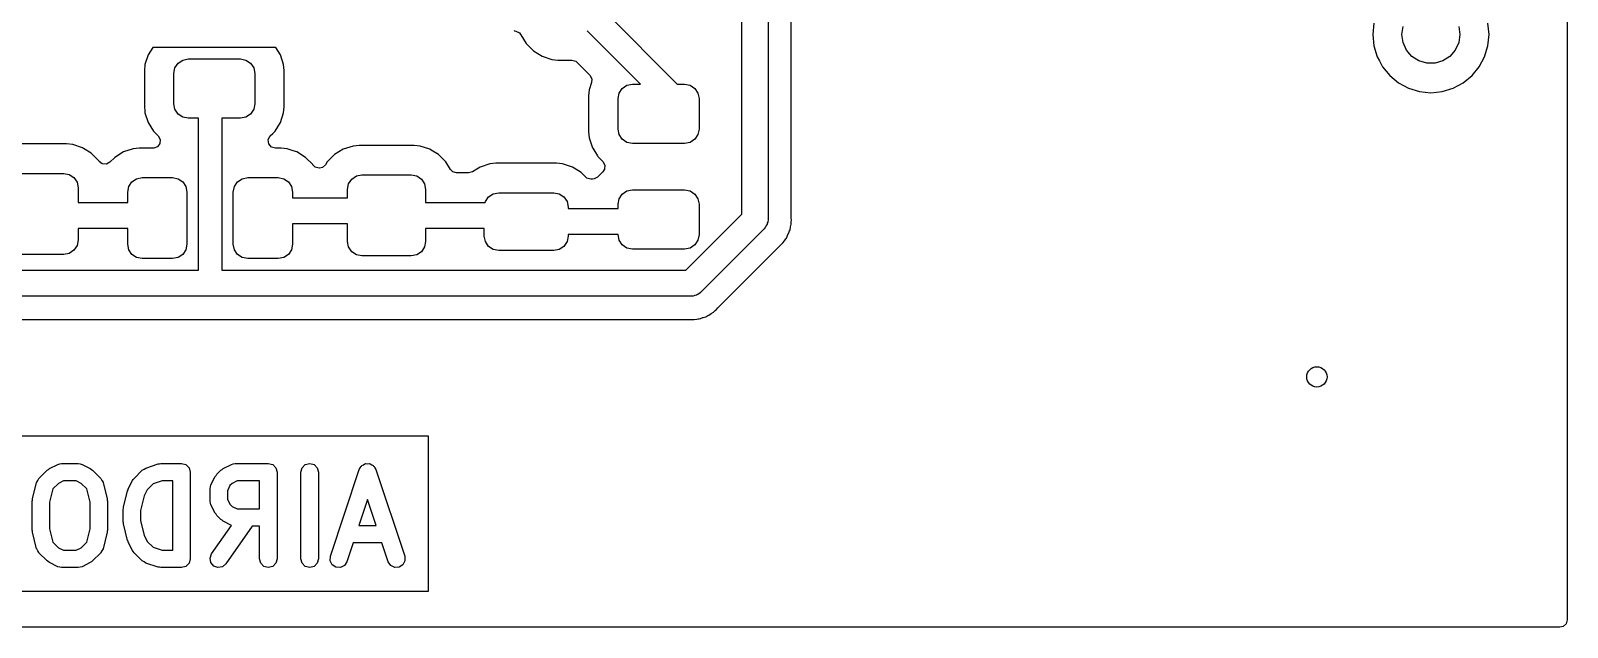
# Model space of a CAD drawing. Extents: x 0.23 to 2.97, y 0.23 to 2.17.
# Drawn here: x 1.925 to 2.97, y 0.23 to 0.635 of the extents above; entities that cross this region are included whole.
import ezdxf

# ---------------------------------------------------------------- set-up
doc = ezdxf.new("R2010")
doc.units = 0
doc.header["$MEASUREMENT"] = 0
doc.layers.add('BLACK', color=7, linetype='CONTINUOUS')

msp = doc.modelspace()

# ---------------------------------------------------------------- linework, layer by layer
at = {"layer": 'BLACK', "linetype": 'CONTINUOUS'}
for p, q in [((2.9703, 2.16533), (2.9703, 0.234665)), ((2.40891, 0.510709), (2.40891, 1.25704)), ((2.42663, 1.26071), (2.42663, 0.50704)), ((2.4424, 0.632858), (2.4424, 1.25745)), ((2.31625, 0.647772), (2.36494, 0.599087)), ((2.83872, 0.64058), (2.83796, 0.632858)), ((2.85786, 0.632858), (2.85866, 0.638404)), ((2.89643, 0.638404), (2.89723, 0.632858)), ((2.91712, 0.632858), (2.91636, 0.64058)), ((2.25399, 0.635491), (2.25426, 0.635401)), ((2.25426, 0.635401), (2.25426, 0.635401)), ((2.25426, 0.635401), (2.25426, 0.635401)), ((2.25426, 0.635401), (2.25508, 0.63523)), ((2.25508, 0.63523), (2.25751, 0.633938)), ((2.25751, 0.633938), (2.25832, 0.632803)), ((2.25832, 0.632803), (2.25834, 0.632819)), ((2.25834, 0.632819), (2.25849, 0.632577)), ((2.25849, 0.632577), (2.25849, 0.632577)), ((2.25849, 0.632577), (2.26216, 0.626636)), ((2.33988, 0.599087), (2.30353, 0.635441)), ((2.4424, 0.508318), (2.4424, 0.632858)), ((2.83796, 0.632858), (2.83796, 0.632858)), ((2.83796, 0.632858), (2.83872, 0.625137)), ((2.85866, 0.627312), (2.85786, 0.632858)), ((2.86098, 0.622216), (2.85866, 0.627312)), ((2.89643, 0.627312), (2.8941, 0.622216)), ((2.89723, 0.632858), (2.89643, 0.627312)), ((2.91636, 0.625137), (2.91712, 0.632858)), ((2.91712, 0.632858), (2.91712, 0.632858)), ((2.00503, 0.619116), (2.00284, 0.612489)), ((2.00813, 0.624126), (2.00503, 0.619116)), ((2.00503, 0.619116), (2.00503, 0.619116)), ((2.09187, 0.624126), (2.00813, 0.624126)), ((2.09497, 0.619116), (2.09187, 0.624126)), ((2.09716, 0.612489), (2.09497, 0.619116)), ((2.26216, 0.626636), (2.26709, 0.6217)), ((2.26709, 0.6217), (2.27303, 0.618035)), ((2.27303, 0.618035), (2.27966, 0.615839)), ((2.83872, 0.625137), (2.83872, 0.625137)), ((2.83872, 0.625137), (2.84098, 0.617711)), ((2.84098, 0.617711), (2.8425, 0.614854)), ((2.86465, 0.617981), (2.86098, 0.622216)), ((2.86937, 0.614952), (2.86465, 0.617981)), ((2.89043, 0.617981), (2.88572, 0.614952)), ((2.8941, 0.622216), (2.89043, 0.617981)), ((2.91045, 0.610869), (2.91411, 0.617712)), ((2.91411, 0.617712), (2.91636, 0.625137)), ((2.91636, 0.625137), (2.91636, 0.625137)), ((2.00284, 0.612489), (2.00242, 0.6084)), ((2.00242, 0.6084), (2.00242, 0.583751)), ((2.02244, 0.606409), (2.02319, 0.610176)), ((2.02244, 0.58574), (2.02244, 0.606409)), ((2.02319, 0.610176), (2.02532, 0.613369)), ((2.02532, 0.613369), (2.02852, 0.615503)), ((2.02852, 0.615503), (2.03228, 0.616252)), ((2.03228, 0.616252), (2.06772, 0.616252)), ((2.06772, 0.616252), (2.07148, 0.615503)), ((2.07148, 0.615503), (2.07468, 0.613369)), ((2.07468, 0.613369), (2.07681, 0.610176)), ((2.07681, 0.610176), (2.07756, 0.606409)), ((2.07756, 0.606409), (2.07756, 0.58574)), ((2.09758, 0.608399), (2.09716, 0.612489)), ((2.09758, 0.58375), (2.09758, 0.608399)), ((2.27966, 0.615839), (2.28375, 0.615421)), ((2.28375, 0.615421), (2.29321, 0.615421)), ((2.29321, 0.615421), (2.29585, 0.614646)), ((2.29585, 0.614646), (2.29667, 0.613991)), ((2.29667, 0.613991), (2.30544, 0.605217)), ((2.8425, 0.614854), (2.84463, 0.610869)), ((2.84463, 0.610869), (2.84956, 0.604871)), ((2.87474, 0.613374), (2.86937, 0.614952)), ((2.88034, 0.613374), (2.87474, 0.613374)), ((2.88572, 0.614952), (2.88034, 0.613374)), ((2.90553, 0.604871), (2.91045, 0.610869)), ((2.30662, 0.600229), (2.305, 0.595324)), ((2.30544, 0.605217), (2.30676, 0.602802)), ((2.30676, 0.602802), (2.30662, 0.600229)), ((2.32535, 0.593011), (2.32748, 0.596204)), ((2.32748, 0.596204), (2.33067, 0.598337)), ((2.33067, 0.598337), (2.33444, 0.599087)), ((2.33444, 0.599087), (2.33988, 0.599087)), ((2.36494, 0.599087), (2.36987, 0.599087)), ((2.36987, 0.599087), (2.37364, 0.598337)), ((2.37364, 0.598337), (2.37683, 0.596204)), ((2.37683, 0.596204), (2.37897, 0.593011)), ((2.84956, 0.604871), (2.85555, 0.599948)), ((2.85555, 0.599948), (2.8624, 0.596291)), ((2.8624, 0.596291), (2.86982, 0.594038)), ((2.88527, 0.594038), (2.89269, 0.596291)), ((2.89269, 0.596291), (2.89953, 0.599948)), ((2.89953, 0.599948), (2.90553, 0.604871)), ((2.02319, 0.581974), (2.02244, 0.58574)), ((2.07756, 0.58574), (2.07681, 0.581974)), ((2.305, 0.595324), (2.30458, 0.591234)), ((2.30458, 0.591234), (2.30458, 0.566585)), ((2.305, 0.595324), (2.305, 0.595324)), ((2.3246, 0.589244), (2.32535, 0.593011)), ((2.3246, 0.568575), (2.3246, 0.589244)), ((2.37897, 0.593011), (2.37972, 0.589244)), ((2.37972, 0.589244), (2.37972, 0.568575)), ((2.86982, 0.594038), (2.86982, 0.594038)), ((2.86982, 0.594038), (2.86982, 0.594038)), ((2.86982, 0.594038), (2.87754, 0.593278)), ((2.87754, 0.593278), (2.88526, 0.594038)), ((2.87754, 0.593278), (2.87754, 0.593278)), ((2.87754, 0.593278), (2.87754, 0.593278)), ((2.88526, 0.594038), (2.88526, 0.594038)), ((2.88526, 0.594038), (2.88526, 0.594038)), ((2.88526, 0.594038), (2.88527, 0.594038)), ((2.00242, 0.583751), (2.00242, 0.58375)), ((2.00242, 0.58375), (2.0027, 0.580992)), ((2.0027, 0.580992), (2.00284, 0.57966)), ((2.00284, 0.57966), (2.00503, 0.573034)), ((2.02532, 0.57878), (2.02319, 0.581974)), ((2.02852, 0.576647), (2.02532, 0.57878)), ((2.03228, 0.575898), (2.02852, 0.576647)), ((2.03928, 0.575898), (2.03228, 0.575898)), ((2.03928, 0.472551), (2.03928, 0.575898)), ((2.06772, 0.575898), (2.05503, 0.575898)), ((2.05503, 0.575898), (2.05503, 0.472551)), ((2.07148, 0.576647), (2.06772, 0.575898)), ((2.07468, 0.57878), (2.07148, 0.576647)), ((2.07681, 0.581974), (2.07468, 0.57878)), ((2.09497, 0.573034), (2.09716, 0.57966)), ((2.09716, 0.57966), (2.09758, 0.58375)), ((2.00503, 0.573034), (2.00866, 0.567161)), ((2.00866, 0.567161), (2.0087, 0.567092)), ((2.0087, 0.567092), (2.0119, 0.563897)), ((2.0881, 0.563897), (2.0897, 0.565493)), ((2.0897, 0.565493), (2.0913, 0.567092)), ((2.0913, 0.567092), (2.09497, 0.573034)), ((2.30458, 0.566585), (2.30458, 0.566585)), ((2.30458, 0.566585), (2.305, 0.562495)), ((2.32535, 0.564808), (2.3246, 0.568575)), ((2.32748, 0.561615), (2.32535, 0.564808)), ((2.37897, 0.564808), (2.37683, 0.561615)), ((2.37972, 0.568575), (2.37897, 0.564808)), ((1.94956, 0.558413), (1.91212, 0.558413)), ((1.95365, 0.557996), (1.94956, 0.558413)), ((1.96028, 0.5558), (1.95365, 0.557996)), ((1.96097, 0.555374), (1.96028, 0.5558)), ((1.96028, 0.5558), (1.96028, 0.5558)), ((1.96622, 0.552135), (1.96097, 0.555374)), ((1.99482, 0.555145), (1.98819, 0.552949)), ((1.99891, 0.555563), (1.99482, 0.555145)), ((2.00844, 0.555563), (1.99891, 0.555563)), ((1.99891, 0.555563), (1.99891, 0.555563)), ((2.00879, 0.555575), (2.00844, 0.555563)), ((2.01137, 0.556537), (2.00879, 0.555575)), ((2.01302, 0.558739), (2.01137, 0.556537)), ((2.0119, 0.563897), (2.01321, 0.561483)), ((2.01321, 0.561483), (2.01302, 0.558739)), ((2.08672, 0.56114), (2.08787, 0.563642)), ((2.08712, 0.558417), (2.08672, 0.56114)), ((2.08892, 0.556338), (2.08712, 0.558417)), ((2.08787, 0.563642), (2.0881, 0.563897)), ((2.09156, 0.555563), (2.08892, 0.556338)), ((2.09541, 0.555563), (2.09156, 0.555563)), ((2.0995, 0.555145), (2.09541, 0.555563)), ((2.09541, 0.555563), (2.09541, 0.555563)), ((2.10364, 0.553772), (2.0995, 0.555145)), ((2.13772, 0.5548), (2.13178, 0.551135)), ((2.14435, 0.556996), (2.13772, 0.5548)), ((2.13772, 0.5548), (2.13772, 0.5548)), ((2.14843, 0.557413), (2.14435, 0.556996)), ((2.14844, 0.557413), (2.14843, 0.557413)), ((2.18588, 0.557413), (2.14844, 0.557413)), ((2.18997, 0.556996), (2.18588, 0.557413)), ((2.1966, 0.5548), (2.18997, 0.556996)), ((2.19743, 0.554285), (2.1966, 0.5548)), ((2.1966, 0.5548), (2.1966, 0.5548)), ((2.20254, 0.551135), (2.19743, 0.554285)), ((2.305, 0.562495), (2.30719, 0.555869)), ((2.30719, 0.555869), (2.30719, 0.555869)), ((2.30719, 0.555869), (2.30738, 0.555563)), ((2.30738, 0.555563), (2.31055, 0.550423)), ((2.33067, 0.559481), (2.32748, 0.561615)), ((2.33444, 0.558732), (2.33067, 0.559481)), ((2.36987, 0.558732), (2.33444, 0.558732)), ((2.37364, 0.559481), (2.36987, 0.558732)), ((2.37683, 0.561615), (2.37364, 0.559481)), ((1.97116, 0.547199), (1.96622, 0.552135)), ((1.96622, 0.552135), (1.96622, 0.552135)), ((1.97135, 0.546884), (1.97116, 0.547199)), ((1.97116, 0.547199), (1.97116, 0.547199)), ((1.9716, 0.546521), (1.97135, 0.546884)), ((1.9738, 0.544873), (1.9716, 0.546521)), ((1.97655, 0.544676), (1.9738, 0.544873)), ((1.97896, 0.545995), (1.97655, 0.544676)), ((1.98225, 0.549285), (1.97896, 0.545995)), ((1.98819, 0.552949), (1.98225, 0.549285)), ((1.98819, 0.552949), (1.98819, 0.552949)), ((2.10612, 0.552949), (2.10364, 0.553772)), ((2.11207, 0.549285), (2.10612, 0.552949)), ((2.117, 0.544349), (2.11207, 0.549285)), ((2.11207, 0.549285), (2.11207, 0.549285)), ((2.11709, 0.544197), (2.117, 0.544349)), ((2.11861, 0.542653), (2.11709, 0.544197)), ((2.12561, 0.544197), (2.12356, 0.542357)), ((2.12684, 0.546199), (2.12561, 0.544197)), ((2.13178, 0.551135), (2.12684, 0.546199)), ((2.20747, 0.546199), (2.20254, 0.551135)), ((2.21065, 0.541047), (2.20747, 0.546199)), ((2.23738, 0.54487), (2.23075, 0.542674)), ((2.24147, 0.545287), (2.23738, 0.54487)), ((2.28285, 0.545287), (2.24147, 0.545287)), ((2.24147, 0.545287), (2.24147, 0.545287)), ((2.28694, 0.54487), (2.28285, 0.545287)), ((2.29356, 0.542674), (2.28694, 0.54487)), ((2.31055, 0.550423), (2.31086, 0.549927)), ((2.31086, 0.549927), (2.31435, 0.546436)), ((2.31435, 0.546436), (2.31567, 0.544022)), ((2.31567, 0.544022), (2.31547, 0.541278)), ((1.91411, 0.538394), (1.94757, 0.538394)), ((1.94757, 0.538394), (1.95134, 0.537644)), ((1.95134, 0.537644), (1.95453, 0.535511)), ((1.95453, 0.535511), (1.95667, 0.532318)), ((1.99394, 0.532661), (1.99713, 0.534794)), ((1.99713, 0.534794), (2.0009, 0.535543)), ((2.0009, 0.535543), (2.02157, 0.535543)), ((2.02157, 0.535543), (2.02533, 0.534794)), ((2.02533, 0.534794), (2.02853, 0.532661)), ((2.06579, 0.532661), (2.06898, 0.534794)), ((2.06898, 0.534794), (2.07275, 0.535543)), ((2.07275, 0.535543), (2.09342, 0.535543)), ((2.09342, 0.535543), (2.09718, 0.534794)), ((2.09718, 0.534794), (2.10038, 0.532661)), ((2.12125, 0.541878), (2.11861, 0.542653)), ((2.12145, 0.541878), (2.12125, 0.541878)), ((2.12356, 0.542357), (2.12145, 0.541878)), ((2.14133, 0.531318), (2.14347, 0.534511)), ((2.14347, 0.534511), (2.14666, 0.536644)), ((2.14666, 0.536644), (2.15043, 0.537394)), ((2.15043, 0.537394), (2.18389, 0.537394)), ((2.18389, 0.537394), (2.18766, 0.536644)), ((2.18766, 0.536644), (2.19085, 0.534511)), ((2.19085, 0.534511), (2.19298, 0.531318)), ((2.21217, 0.539503), (2.21065, 0.541047)), ((2.21481, 0.538728), (2.21217, 0.539503)), ((2.22297, 0.538728), (2.21481, 0.538728)), ((2.22553, 0.539455), (2.22297, 0.538728)), ((2.22849, 0.541278), (2.22553, 0.539455)), ((2.23075, 0.542674), (2.22849, 0.541278)), ((2.23075, 0.542674), (2.23075, 0.542674)), ((2.29485, 0.541878), (2.29356, 0.542674)), ((2.29356, 0.542674), (2.29356, 0.542674)), ((2.29951, 0.539009), (2.29485, 0.541878)), ((2.30261, 0.535906), (2.29951, 0.539009)), ((2.29951, 0.539009), (2.29951, 0.539009)), ((2.30342, 0.535251), (2.30261, 0.535906)), ((2.30606, 0.534476), (2.30342, 0.535251)), ((2.30727, 0.534476), (2.30606, 0.534476)), ((2.30831, 0.534588), (2.30727, 0.534476)), ((2.31072, 0.535906), (2.30831, 0.534588)), ((2.31435, 0.539532), (2.31072, 0.535906)), ((2.31547, 0.541278), (2.31435, 0.539532)), ((1.95667, 0.532318), (1.95742, 0.528551)), ((1.95742, 0.528551), (1.95742, 0.518709)), ((1.99106, 0.525701), (1.9918, 0.529467)), ((1.99106, 0.518709), (1.99106, 0.525701)), ((1.9918, 0.529467), (1.99394, 0.532661)), ((2.02853, 0.532661), (2.03066, 0.529467)), ((2.03066, 0.529467), (2.03141, 0.525701)), ((2.03141, 0.525701), (2.03141, 0.490268)), ((2.06291, 0.525701), (2.06365, 0.529467)), ((2.06291, 0.490268), (2.06291, 0.525701)), ((2.06365, 0.529467), (2.06579, 0.532661)), ((2.10038, 0.532661), (2.10251, 0.529467)), ((2.10251, 0.529467), (2.10326, 0.525701)), ((2.10326, 0.525701), (2.10326, 0.521858)), ((2.14058, 0.527551), (2.14133, 0.531318)), ((2.14058, 0.521858), (2.14058, 0.527551)), ((2.19298, 0.531318), (2.19373, 0.527551)), ((2.19373, 0.527551), (2.19373, 0.518709)), ((2.2365, 0.522385), (2.23969, 0.524519)), ((2.23969, 0.524519), (2.24346, 0.525268)), ((2.24346, 0.525268), (2.28086, 0.525268)), ((2.28086, 0.525268), (2.28462, 0.524519)), ((2.28462, 0.524519), (2.28782, 0.522385)), ((2.32535, 0.52116), (2.32748, 0.524353)), ((2.32748, 0.524353), (2.33067, 0.526487)), ((2.33067, 0.526487), (2.33444, 0.527236)), ((2.33444, 0.527236), (2.36987, 0.527236)), ((2.36987, 0.527236), (2.37364, 0.526487)), ((2.37364, 0.526487), (2.37683, 0.524353)), ((2.37683, 0.524353), (2.37897, 0.52116)), ((1.95742, 0.518709), (1.99106, 0.518709)), ((2.10326, 0.521858), (2.14058, 0.521858)), ((2.19373, 0.518709), (2.23427, 0.518709)), ((2.23427, 0.518709), (2.23436, 0.519192)), ((2.23436, 0.519192), (2.2365, 0.522385)), ((2.28782, 0.522385), (2.28995, 0.519192)), ((2.28995, 0.519192), (2.2907, 0.515425)), ((2.2907, 0.515425), (2.2907, 0.514457)), ((2.2907, 0.514457), (2.3246, 0.514457)), ((2.3246, 0.517394), (2.32535, 0.52116)), ((2.3246, 0.514457), (2.3246, 0.517394)), ((2.37897, 0.52116), (2.37972, 0.517394)), ((2.37972, 0.517394), (2.37972, 0.496724)), ((2.14058, 0.504142), (2.10326, 0.504142)), ((2.10326, 0.504142), (2.10326, 0.490268)), ((2.14058, 0.492118), (2.14058, 0.504142)), ((2.37076, 0.472551), (2.40891, 0.510709)), ((2.42494, 0.501833), (2.42442, 0.501364)), ((2.42541, 0.502892), (2.42494, 0.501833)), ((2.42604, 0.503865), (2.42541, 0.502892)), ((2.42615, 0.504557), (2.42604, 0.503865)), ((2.42644, 0.505198), (2.42615, 0.504557)), ((2.42663, 0.50704), (2.42644, 0.505198)), ((2.44161, 0.500115), (2.44189, 0.501925)), ((2.44189, 0.501925), (2.44194, 0.502154)), ((2.44194, 0.502154), (2.4424, 0.503928)), ((2.44241, 0.508084), (2.4424, 0.508318)), ((2.4424, 0.504711), (2.44246, 0.505487)), ((2.4424, 0.503929), (2.4424, 0.504711)), ((2.4424, 0.503928), (2.4424, 0.503929)), ((2.44258, 0.50626), (2.44241, 0.508084)), ((2.44246, 0.505487), (2.44247, 0.505554)), ((2.44247, 0.505554), (2.44258, 0.50626)), ((2.44258, 0.50626), (2.44258, 0.50626)), ((1.95742, 0.493118), (1.95667, 0.489352)), ((1.99106, 0.500992), (1.95742, 0.500992)), ((1.95742, 0.500992), (1.95742, 0.493118)), ((1.99106, 0.490268), (1.99106, 0.500992)), ((2.14133, 0.488352), (2.14058, 0.492118)), ((2.19373, 0.492118), (2.19298, 0.488352)), ((2.23361, 0.500992), (2.19373, 0.500992)), ((2.19373, 0.500992), (2.19373, 0.492118)), ((2.23361, 0.49574), (2.23361, 0.500992)), ((2.23436, 0.491974), (2.23361, 0.49574)), ((2.2365, 0.48878), (2.23436, 0.491974)), ((2.28995, 0.491974), (2.28782, 0.48878)), ((2.2907, 0.49574), (2.28995, 0.491974)), ((2.3246, 0.49674), (2.2907, 0.49674)), ((2.2907, 0.49674), (2.2907, 0.49574)), ((2.3246, 0.496724), (2.3246, 0.49674)), ((2.32535, 0.492958), (2.3246, 0.496724)), ((2.32748, 0.489765), (2.32535, 0.492958)), ((2.37897, 0.492958), (2.37683, 0.489765)), ((2.37972, 0.496724), (2.37897, 0.492958)), ((2.42404, 0.500776), (2.38069, 0.457429)), ((2.42442, 0.501364), (2.42404, 0.500776)), ((2.4366, 0.491113), (2.43785, 0.49245)), ((2.43785, 0.49245), (2.43823, 0.493136)), ((2.43823, 0.493136), (2.43866, 0.493786)), ((2.43866, 0.493786), (2.43914, 0.494404)), ((2.43914, 0.494404), (2.43986, 0.496087)), ((2.43986, 0.496087), (2.43997, 0.496295)), ((2.43997, 0.496295), (2.44085, 0.497902)), ((2.44085, 0.497902), (2.44104, 0.49866)), ((2.44104, 0.49866), (2.4413, 0.499396)), ((2.4413, 0.499396), (2.44161, 0.500115)), ((1.94757, 0.483276), (1.91411, 0.483276)), ((1.95134, 0.484025), (1.94757, 0.483276)), ((1.95453, 0.486158), (1.95134, 0.484025)), ((1.95667, 0.489352), (1.95453, 0.486158)), ((1.9918, 0.486501), (1.99106, 0.490268)), ((1.99394, 0.483308), (1.9918, 0.486501)), ((1.99713, 0.481174), (1.99394, 0.483308)), ((2.0009, 0.480425), (1.99713, 0.481174)), ((2.02533, 0.481174), (2.02157, 0.480425)), ((2.02853, 0.483308), (2.02533, 0.481174)), ((2.03066, 0.486501), (2.02853, 0.483308)), ((2.03141, 0.490268), (2.03066, 0.486501)), ((2.06365, 0.486501), (2.06291, 0.490268)), ((2.06579, 0.483308), (2.06365, 0.486501)), ((2.06898, 0.481174), (2.06579, 0.483308)), ((2.07275, 0.480425), (2.06898, 0.481174)), ((2.09718, 0.481174), (2.09342, 0.480425)), ((2.10038, 0.483308), (2.09718, 0.481174)), ((2.10251, 0.486501), (2.10038, 0.483308)), ((2.10326, 0.490268), (2.10251, 0.486501)), ((2.14347, 0.485158), (2.14133, 0.488352)), ((2.14666, 0.483025), (2.14347, 0.485158)), ((2.15043, 0.482276), (2.14666, 0.483025)), ((2.18389, 0.482276), (2.15043, 0.482276)), ((2.18766, 0.483025), (2.18389, 0.482276)), ((2.19085, 0.485158), (2.18766, 0.483025)), ((2.19298, 0.488352), (2.19085, 0.485158)), ((2.23969, 0.486647), (2.2365, 0.48878)), ((2.24346, 0.485898), (2.23969, 0.486647)), ((2.28086, 0.485898), (2.24346, 0.485898)), ((2.28462, 0.486647), (2.28086, 0.485898)), ((2.28782, 0.48878), (2.28462, 0.486647)), ((2.33067, 0.487631), (2.32748, 0.489765)), ((2.33444, 0.486882), (2.33067, 0.487631)), ((2.36987, 0.486882), (2.33444, 0.486882)), ((2.37364, 0.487631), (2.36987, 0.486882)), ((2.37683, 0.489765), (2.37364, 0.487631)), ((2.39274, 0.447183), (2.43288, 0.487317)), ((2.43288, 0.487317), (2.43336, 0.487706)), ((2.43335, 0.487715), (2.43359, 0.487914)), ((2.43336, 0.487706), (2.43335, 0.487715)), ((2.43359, 0.487914), (2.43546, 0.4899)), ((2.43359, 0.487914), (2.43359, 0.487914)), ((2.43546, 0.4899), (2.43628, 0.490722)), ((2.43628, 0.490722), (2.43645, 0.490936)), ((2.43645, 0.490936), (2.4366, 0.491113)), ((1.82888, 0.472551), (2.03928, 0.472551)), ((2.02157, 0.480425), (2.0009, 0.480425)), ((2.05503, 0.472551), (2.37076, 0.472551)), ((2.09342, 0.480425), (2.07275, 0.480425)), ((2.046, 0.454835), (1.82521, 0.454835)), ((2.37443, 0.454835), (2.046, 0.454835)), ((2.37511, 0.45498), (2.37443, 0.454835)), ((2.37581, 0.454944), (2.37511, 0.45498)), ((2.37689, 0.455359), (2.37581, 0.454944)), ((2.37803, 0.4556), (2.37689, 0.455359)), ((2.3786, 0.456013), (2.37803, 0.4556)), ((2.37925, 0.456264), (2.3786, 0.456013)), ((2.38069, 0.457429), (2.37925, 0.456264)), ((1.82649, 0.439067), (2.04289, 0.439067)), ((2.04289, 0.439067), (2.37116, 0.439067)), ((2.37116, 0.439067), (2.37178, 0.438999)), ((2.37178, 0.438999), (2.37178, 0.439011)), ((2.37178, 0.439011), (2.37209, 0.438981)), ((2.37209, 0.438981), (2.37481, 0.439067)), ((2.37209, 0.438981), (2.37209, 0.438981)), ((2.37209, 0.438981), (2.37209, 0.438981)), ((2.37481, 0.439067), (2.37597, 0.439067)), ((2.37597, 0.439067), (2.37624, 0.439101)), ((2.37624, 0.439101), (2.37648, 0.439119)), ((2.37648, 0.439119), (2.37831, 0.439177)), ((2.37831, 0.439177), (2.37906, 0.439395)), ((2.37906, 0.439395), (2.37982, 0.439553)), ((2.37982, 0.439553), (2.3806, 0.439651)), ((2.3806, 0.439651), (2.3823, 0.440326)), ((2.3823, 0.440326), (2.38252, 0.440401)), ((2.38252, 0.440401), (2.38428, 0.440913)), ((2.38428, 0.440913), (2.38496, 0.441311)), ((2.38496, 0.441311), (2.38566, 0.441653)), ((2.38566, 0.441653), (2.38638, 0.441941)), ((2.38638, 0.441941), (2.38787, 0.443019)), ((2.38787, 0.443019), (2.38806, 0.443147)), ((2.38806, 0.443147), (2.38964, 0.44408)), ((2.38964, 0.44408), (2.39019, 0.444633)), ((2.39019, 0.444633), (2.39078, 0.445139)), ((2.39078, 0.445139), (2.39142, 0.445599)), ((2.39142, 0.445599), (2.39259, 0.447011)), ((2.39259, 0.447011), (2.39274, 0.447183)), ((2.19567, 0.359777), (1.06374, 0.359777)), ((2.19567, 0.254271), (2.19567, 0.359777)), ((1.9307, 0.330947), (1.93633, 0.336571)), ((1.93633, 0.336571), (1.93715, 0.337047)), ((1.93715, 0.337047), (1.93786, 0.337677)), ((1.93786, 0.337677), (1.94349, 0.34049)), ((1.94349, 0.34049), (1.94482, 0.340762)), ((1.94482, 0.340762), (1.94613, 0.341113)), ((1.94613, 0.341113), (1.95738, 0.341113)), ((1.95738, 0.341113), (1.95869, 0.340762)), ((1.95869, 0.340762), (1.96002, 0.34049)), ((1.96002, 0.34049), (1.96564, 0.337677)), ((1.96564, 0.337677), (1.96635, 0.337047)), ((1.96635, 0.337047), (1.96718, 0.336571)), ((1.96718, 0.336571), (1.9728, 0.330947)), ((1.99538, 0.330947), (2.00101, 0.336571)), ((2.00101, 0.336571), (2.00218, 0.33725)), ((2.00218, 0.33725), (2.00332, 0.337998)), ((2.00332, 0.337998), (2.01175, 0.34081)), ((2.01175, 0.34081), (2.0127, 0.340867)), ((2.0127, 0.340867), (2.01362, 0.341113)), ((2.01362, 0.341113), (2.02768, 0.341113)), ((2.02768, 0.341113), (2.03063, 0.340322)), ((2.03063, 0.340322), (2.03279, 0.33816)), ((2.03279, 0.33816), (2.03359, 0.335208)), ((2.03359, 0.335208), (2.03359, 0.276152)), ((2.05163, 0.333759), (2.05444, 0.336571)), ((2.05444, 0.336571), (2.05526, 0.337047)), ((2.05526, 0.337047), (2.05597, 0.337677)), ((2.05597, 0.337677), (2.0616, 0.34049)), ((2.0616, 0.34049), (2.06293, 0.340762)), ((2.06293, 0.340762), (2.06424, 0.341113)), ((2.06424, 0.341113), (2.08674, 0.341113)), ((2.08674, 0.341113), (2.08969, 0.340322)), ((2.08969, 0.340322), (2.09185, 0.33816)), ((2.09185, 0.33816), (2.09264, 0.335208)), ((2.09264, 0.335208), (2.09264, 0.276152)), ((2.10895, 0.335208), (2.10974, 0.33816)), ((2.10895, 0.276152), (2.10895, 0.335208)), ((2.10974, 0.33816), (2.1119, 0.340322)), ((2.1119, 0.340322), (2.11486, 0.341113)), ((2.11486, 0.341113), (2.11781, 0.340322)), ((2.11781, 0.340322), (2.11997, 0.33816)), ((2.11997, 0.33816), (2.12076, 0.335208)), ((2.12076, 0.335208), (2.12076, 0.276152)), ((2.12894, 0.27802), (2.14862, 0.337075)), ((2.14862, 0.337075), (2.14928, 0.338065)), ((2.14928, 0.338065), (2.14981, 0.339126)), ((2.14981, 0.339126), (2.15011, 0.339325)), ((2.15011, 0.339325), (2.15031, 0.339626)), ((2.15031, 0.339626), (2.15137, 0.340157)), ((2.15137, 0.340157), (2.15236, 0.34081)), ((2.15236, 0.34081), (2.15272, 0.340832)), ((2.15272, 0.340832), (2.15304, 0.340993)), ((2.15304, 0.340993), (2.15423, 0.340922)), ((2.15423, 0.340922), (2.15541, 0.340993)), ((2.15541, 0.340993), (2.15573, 0.340832)), ((2.15573, 0.340832), (2.15609, 0.34081)), ((2.15609, 0.34081), (2.15708, 0.340156)), ((2.15708, 0.340156), (2.15815, 0.339626)), ((2.15815, 0.339626), (2.15834, 0.339325)), ((2.15834, 0.339325), (2.15865, 0.339126)), ((2.15865, 0.339126), (2.15918, 0.338065)), ((2.15918, 0.338065), (2.15983, 0.337075)), ((2.15983, 0.337075), (2.17951, 0.27802)), ((1.92634, 0.316955), (1.92915, 0.328203)), ((1.92915, 0.328203), (1.92918, 0.328248)), ((1.92918, 0.3283), (1.92992, 0.329582)), ((1.92918, 0.328248), (1.92918, 0.3283)), ((1.92992, 0.329582), (1.93063, 0.330876)), ((1.93063, 0.330876), (1.93068, 0.330903)), ((1.93068, 0.330903), (1.9307, 0.330947)), ((1.944, 0.327542), (1.94021, 0.323752)), ((1.94752, 0.329302), (1.944, 0.327542)), ((1.95598, 0.329302), (1.94752, 0.329302)), ((1.9595, 0.327542), (1.95598, 0.329302)), ((1.96329, 0.323752), (1.9595, 0.327542)), ((1.9728, 0.330947), (1.97283, 0.330903)), ((1.97283, 0.330903), (1.97287, 0.330876)), ((1.97287, 0.330876), (1.97359, 0.329582)), ((1.97359, 0.329582), (1.97433, 0.3283)), ((1.97433, 0.3283), (1.97433, 0.328248)), ((1.97433, 0.328248), (1.97435, 0.328203)), ((1.97435, 0.328203), (1.97717, 0.316955)), ((1.99146, 0.323788), (1.99428, 0.329412)), ((1.99428, 0.329412), (1.99491, 0.330124)), ((1.99491, 0.330124), (1.99538, 0.330947)), ((2.00837, 0.327234), (2.00441, 0.323273)), ((2.01458, 0.329302), (2.00837, 0.327234)), ((2.02177, 0.329302), (2.01458, 0.329302)), ((2.02177, 0.282058), (2.02177, 0.329302)), ((2.04708, 0.323959), (2.04744, 0.32527)), ((2.04744, 0.32527), (2.04771, 0.3266)), ((2.04771, 0.3266), (2.05052, 0.332224)), ((2.05052, 0.332224), (2.05115, 0.332936)), ((2.05115, 0.332936), (2.05163, 0.333759)), ((2.06066, 0.326085), (2.0589, 0.322565)), ((2.06211, 0.327542), (2.06066, 0.326085)), ((2.06563, 0.329302), (2.06211, 0.327542)), ((2.08083, 0.329302), (2.06563, 0.329302)), ((2.08083, 0.310179), (2.08083, 0.329302)), ((1.92616, 0.315523), (1.92635, 0.316226)), ((1.92616, 0.295837), (1.92616, 0.315523)), ((1.92635, 0.316226), (1.92634, 0.316955)), ((1.94021, 0.323752), (1.93797, 0.314796)), ((1.93797, 0.314796), (1.93797, 0.296564)), ((1.96553, 0.314796), (1.96329, 0.323752)), ((1.96553, 0.296564), (1.96553, 0.314796)), ((1.97717, 0.316955), (1.97715, 0.316226)), ((1.97715, 0.316226), (1.97734, 0.315523)), ((1.97734, 0.315523), (1.97734, 0.295837)), ((1.98821, 0.311331), (1.99102, 0.322579)), ((1.99102, 0.322579), (1.99133, 0.323149)), ((1.99133, 0.323149), (1.99146, 0.323788)), ((2.00232, 0.319086), (1.99984, 0.309171)), ((2.00441, 0.323273), (2.00232, 0.319086)), ((2.04708, 0.315523), (2.04708, 0.323959)), ((2.04744, 0.314211), (2.04708, 0.315523)), ((2.04771, 0.312881), (2.04744, 0.314211)), ((2.0589, 0.322565), (2.0589, 0.316917)), ((2.0589, 0.316917), (2.06066, 0.313396)), ((2.15423, 0.316533), (2.14836, 0.298931)), ((2.16009, 0.298931), (2.15423, 0.316533)), ((1.98803, 0.309898), (1.98822, 0.310602)), ((1.98803, 0.301462), (1.98803, 0.309898)), ((1.98822, 0.310602), (1.98821, 0.311331)), ((1.99984, 0.309171), (1.99984, 0.302189)), ((2.05052, 0.307257), (2.04771, 0.312881)), ((2.05115, 0.306546), (2.05052, 0.307257)), ((2.05163, 0.305722), (2.05115, 0.306546)), ((2.05444, 0.30291), (2.05163, 0.305722)), ((2.06066, 0.313396), (2.06211, 0.31194)), ((2.06211, 0.31194), (2.06563, 0.310179)), ((2.06563, 0.310179), (2.08083, 0.310179)), ((1.92635, 0.295134), (1.92616, 0.295837)), ((1.92634, 0.294405), (1.92635, 0.295134)), ((1.92915, 0.283157), (1.92634, 0.294405)), ((1.93797, 0.296564), (1.94021, 0.287608)), ((1.96329, 0.287608), (1.96553, 0.296564)), ((1.97717, 0.294405), (1.97435, 0.283157)), ((1.97734, 0.295837), (1.97715, 0.295134)), ((1.97715, 0.295134), (1.97717, 0.294405)), ((1.98822, 0.300758), (1.98803, 0.301462)), ((1.98821, 0.300029), (1.98822, 0.300758)), ((1.99102, 0.288781), (1.98821, 0.300029)), ((1.99984, 0.302189), (2.00232, 0.292274)), ((2.04815, 0.279539), (2.06175, 0.298961)), ((2.05526, 0.302435), (2.05444, 0.30291)), ((2.05597, 0.301804), (2.05526, 0.302435)), ((2.0616, 0.298992), (2.05597, 0.301804)), ((2.07575, 0.298368), (2.05783, 0.272766)), ((2.06175, 0.298961), (2.0616, 0.298992)), ((2.08083, 0.298368), (2.07575, 0.298368)), ((2.08083, 0.276152), (2.08083, 0.298368)), ((2.14836, 0.298931), (2.16009, 0.298931)), ((1.92918, 0.283112), (1.92915, 0.283157)), ((1.92918, 0.28306), (1.92918, 0.283112)), ((1.92992, 0.281778), (1.92918, 0.28306)), ((1.94021, 0.287608), (1.944, 0.283818)), ((1.944, 0.283818), (1.94752, 0.282058)), ((1.95598, 0.282058), (1.9595, 0.283818)), ((1.9595, 0.283818), (1.96329, 0.287608)), ((1.97433, 0.28306), (1.97359, 0.281778)), ((1.97435, 0.283157), (1.97433, 0.283112)), ((1.97433, 0.283112), (1.97433, 0.28306)), ((1.99133, 0.288211), (1.99102, 0.288781)), ((1.99146, 0.287572), (1.99133, 0.288211)), ((1.99428, 0.281948), (1.99146, 0.287572)), ((2.00232, 0.292274), (2.00441, 0.288087)), ((2.00441, 0.288087), (2.00837, 0.284126)), ((2.00837, 0.284126), (2.01458, 0.282058)), ((2.14442, 0.28712), (2.14014, 0.274285)), ((2.16403, 0.28712), (2.14442, 0.28712)), ((2.16831, 0.274285), (2.16403, 0.28712)), ((1.93063, 0.280484), (1.92992, 0.281778)), ((1.93068, 0.280458), (1.93063, 0.280484)), ((1.9307, 0.280413), (1.93068, 0.280458)), ((1.93633, 0.274789), (1.9307, 0.280413)), ((1.93715, 0.274313), (1.93633, 0.274789)), ((1.93786, 0.273683), (1.93715, 0.274313)), ((1.94349, 0.27087), (1.93786, 0.273683)), ((1.94752, 0.282058), (1.95598, 0.282058)), ((1.96564, 0.273683), (1.96002, 0.27087)), ((1.96635, 0.274313), (1.96564, 0.273683)), ((1.96718, 0.274789), (1.96635, 0.274313)), ((1.9728, 0.280413), (1.96718, 0.274789)), ((1.97283, 0.280458), (1.9728, 0.280413)), ((1.97287, 0.280484), (1.97283, 0.280458)), ((1.97359, 0.281778), (1.97287, 0.280484)), ((1.99491, 0.281236), (1.99428, 0.281948)), ((1.99538, 0.280413), (1.99491, 0.281236)), ((2.00101, 0.274789), (1.99538, 0.280413)), ((2.00218, 0.27411), (2.00101, 0.274789)), ((2.00332, 0.273362), (2.00218, 0.27411)), ((2.01175, 0.27055), (2.00332, 0.273362)), ((2.01458, 0.282058), (2.02177, 0.282058)), ((2.03279, 0.2732), (2.03063, 0.271038)), ((2.03359, 0.276152), (2.03279, 0.2732)), ((2.04711, 0.276666), (2.04815, 0.279539)), ((2.04764, 0.273656), (2.04711, 0.276666)), ((2.0496, 0.271314), (2.04764, 0.273656)), ((2.05783, 0.272766), (2.05549, 0.270801)), ((2.08162, 0.2732), (2.08083, 0.276152)), ((2.08378, 0.271038), (2.08162, 0.2732)), ((2.09185, 0.2732), (2.08969, 0.271038)), ((2.09264, 0.276152), (2.09185, 0.2732)), ((2.10974, 0.2732), (2.10895, 0.276152)), ((2.1119, 0.271038), (2.10974, 0.2732)), ((2.11997, 0.2732), (2.11781, 0.271038)), ((2.12076, 0.276152), (2.11997, 0.2732)), ((2.12876, 0.274969), (2.12894, 0.27802)), ((2.13012, 0.272234), (2.12876, 0.274969)), ((2.13267, 0.27055), (2.13012, 0.272234)), ((2.14014, 0.274285), (2.13846, 0.271734)), ((2.16999, 0.271734), (2.16831, 0.274285)), ((2.17833, 0.272234), (2.17578, 0.27055)), ((2.1797, 0.274969), (2.17833, 0.272234)), ((2.17951, 0.27802), (2.1797, 0.274969)), ((1.94482, 0.270598), (1.94349, 0.27087)), ((1.94613, 0.270247), (1.94482, 0.270598)), ((1.95738, 0.270247), (1.94613, 0.270247)), ((1.95869, 0.270598), (1.95738, 0.270247)), ((1.96002, 0.27087), (1.95869, 0.270598)), ((2.0127, 0.270493), (2.01175, 0.27055)), ((2.01362, 0.270247), (2.0127, 0.270493)), ((2.02768, 0.270247), (2.01362, 0.270247)), ((2.03063, 0.271038), (2.02768, 0.270247)), ((2.05248, 0.270269), (2.0496, 0.271314)), ((2.05549, 0.270801), (2.05248, 0.270269)), ((2.08674, 0.270247), (2.08378, 0.271038)), ((2.08969, 0.271038), (2.08674, 0.270247)), ((2.11486, 0.270247), (2.1119, 0.271038)), ((2.11781, 0.271038), (2.11486, 0.270247)), ((2.13573, 0.270367), (2.13267, 0.27055)), ((2.13846, 0.271734), (2.13573, 0.270367)), ((2.17273, 0.270367), (2.16999, 0.271734)), ((2.17578, 0.27055), (2.17273, 0.270367)), ((1.06374, 0.254271), (2.19567, 0.254271)), ((2.9674, 0.230153), (2.96533, 0.229705)), ((2.96951, 0.231983), (2.9674, 0.230153)), ((2.9703, 0.234665), (2.96951, 0.231983)), ((2.96533, 0.229705), (0.234665, 0.229705))]:
    msp.add_line(p, q, dxfattribs=at)
at = {"layer": 'BLACK'}
msp.add_circle((2.8, 0.4), 0.00689, dxfattribs=at)

doc.saveas('drawing.dxf')
